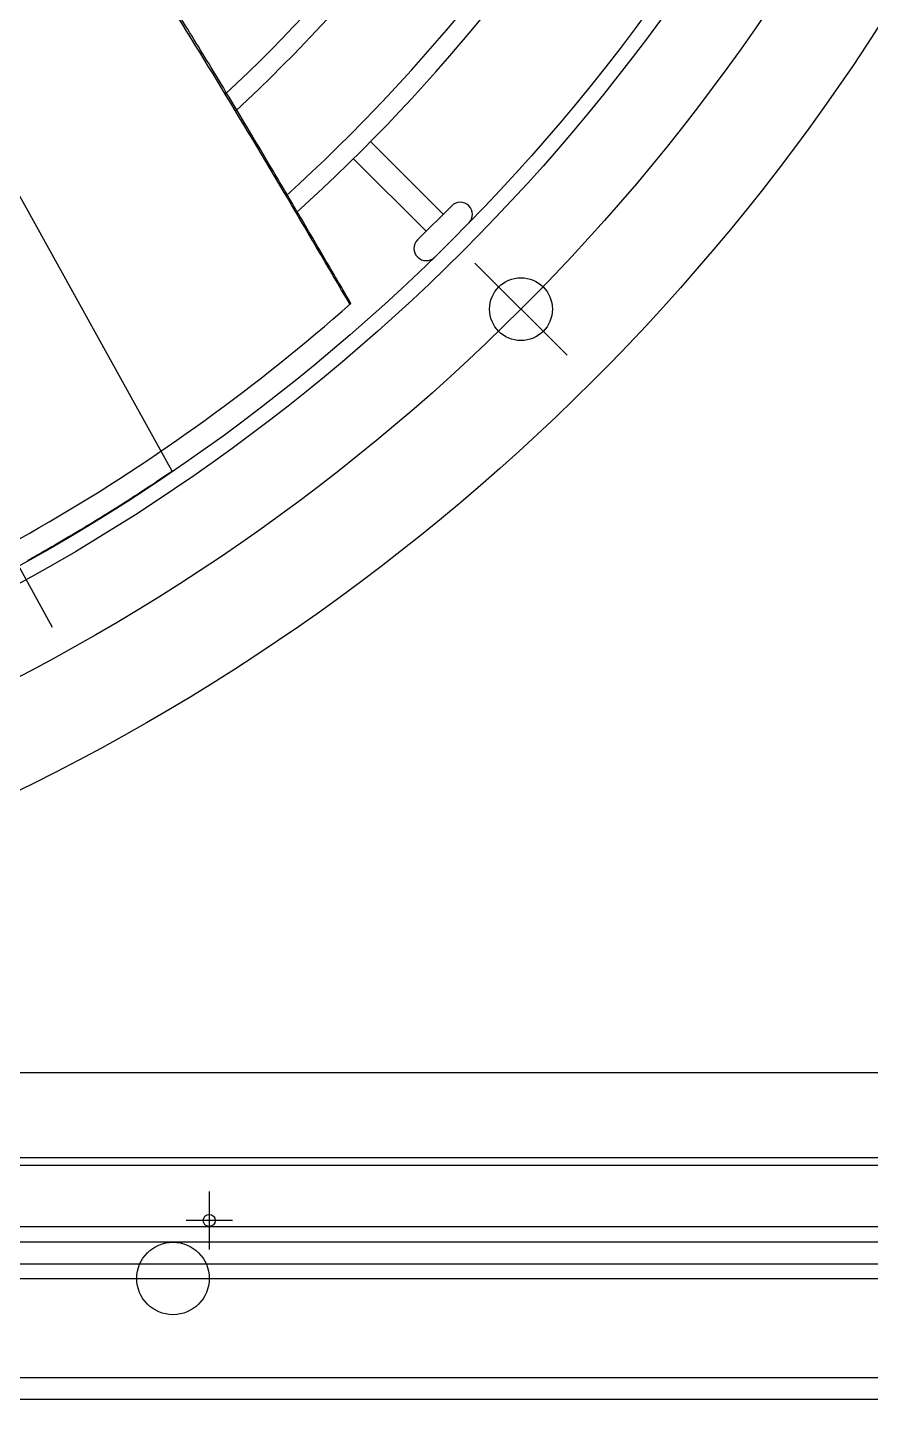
# Model space of a CAD drawing. Header units: millimetres. Extents: x 89450 to 753248, y -530175 to 1209785.
# Drawn here: x 398582.6 to 398756.9, y -106066.2 to -105780.2 of the extents above; entities that cross this region are included whole.
import ezdxf

# ---------------------------------------------------------------- set-up
doc = ezdxf.new("R2010")
doc.units = ezdxf.units.MM
doc.header["$LTSCALE"] = 150
doc.linetypes.add('CENTER', pattern=[50.8, 31.75, -6.35, 6.35, -6.35])
doc.linetypes.add('DIVIDEX2', pattern=[63.5, 25.4, -12.7, 0, -12.7, 0, -12.7])
doc.layers.add('------00 Load Bank', color=3, linetype='Continuous')

# ---------------------------------------------------------------- blocks, each defined once
blk = doc.blocks.new('A$Cd768ecee')
at = {"color": 0}
for p, q in [((103.2, 103.2), (1076.8, 103.2)), ((100, 100), (1080, 100))]:
    blk.add_line(p, q, dxfattribs=at)
blk = doc.blocks.new('A$Ca2785acc')
at = {"color": 0}
for p, q in [((985, 1002), (0, 1002)), ((260, 987), (260, 999)), ((983.4, 981.6), (1.6, 981.6)), ((985, 980), (0, 980))]:
    blk.add_line(p, q, dxfattribs=at)
at = {"color": 0, "linetype": 'CENTER'}
blk.add_line((255.2, 993), (264.8, 993), dxfattribs=at)
at = {"color": 0}
blk.add_circle((260, 993), 1.25, dxfattribs=at)
blk = doc.blocks.new('A$C02650c35')
at = {"color": 0}
for p, q in [((1040.5, 24.5), (1040.5, 1060.5)), ((1045, 24.5), (1045, 1060.5)), ((1045, 30), (1045, 1055)), ((799.85, 823.38), (784.83, 808.37)), ((803.38, 819.85), (788.37, 804.83))]:
    blk.add_line(p, q, dxfattribs=at)
at = {"color": 0, "linetype": 'CENTER'}
for p, q in [((1020, 45), (1020, 1040)), ((809.94, 829.94), (829.03, 849.03))]:
    blk.add_line(p, q, dxfattribs=at)
at = {"color": 0, "linetype": 'Continuous'}
for p, q in [((798.08, 828.69), (798.11, 828.71)), ((805.15, 818.08), (798.08, 825.15)), ((808.71, 818.11), (808.69, 818.08))]:
    blk.add_line(p, q, dxfattribs=at)
at = {"color": 0, "linetype": 'Continuous', "lineweight": 25}
for p, q in [((852.99, 767.31), (650.52, 655.07)), ((871.44, 737.43), (871.42, 737.48))]:
    blk.add_line(p, q, dxfattribs=at)
at = {"color": 0, "linetype": 'DIVIDEX2', "ltscale": 0.5}
blk.add_line((885.33, 742.6), (659.2, 617.89), dxfattribs=at)
at = {"color": 0}
for centre, radius in [((522.5, 542.5), 441), ((522.5, 542.5), 403), ((522.5, 542.5), 399.8), ((819.48, 839.48), 6.5), ((819.48, 839.48), 6.5), ((1020, 767.5), 7.5)]:
    blk.add_circle(centre, radius, dxfattribs=at)
at = {"color": 0, "linetype": 'CENTER'}
blk.add_circle((522.5, 542.5), 420, dxfattribs=at)
blk.add_circle((522.5, 542.5), 420, dxfattribs=at)
at = {"color": 0}
for radius, start, end in [(373.5, 42.1171, 78.6292), (369.5, 42.2436, 78.5201), (349.5, 42.9044, 77.9495), (345.5, 43.0419, 77.8319), (395, 19.1258, 41.5122)]:
    blk.add_arc((522.5, 542.5), radius, start, end, dxfattribs=at)
at = {"color": 0, "linetype": 'Continuous'}
for centre, start, end in [((799.85, 826.92), 135, 225), ((799.88, 826.95), 45.7211, 135), ((806.95, 819.88), 315, 44.2789), ((806.92, 819.85), 225, 315)]:
    blk.add_arc(centre, 2.5, start, end, dxfattribs=at)
at = {"color": 0, "linetype": 'Continuous', "lineweight": 25}
for points, knots in [([(818.28, 804.3), (815.39, 802.6), (809.22, 799), (800.15, 793.68), (791.45, 788.55), (783.85, 784.04), (777.37, 780.16), (769.58, 775.46), (760.06, 769.63), (747.64, 761.86), (734.39, 753.31), (720.42, 743.91), (706.09, 733.81), (691.23, 722.8), (678.95, 713.32), (669.63, 705.96), (663.64, 701.18), (658.2, 696.79), (653.6, 693.06), (649.52, 689.73), (645.5, 686.44), (641, 682.74), (635.9, 678.54), (630.35, 673.95), (624.56, 669.16), (619.21, 664.74), (615.82, 661.93), (614.38, 660.74)], [0.004054, 0.004054, 0.004054, 0.004054, 0.044055, 0.0892389, 0.1294144, 0.1645669, 0.1946506, 0.2196261, 0.2731864, 0.3280385, 0.3947317, 0.4616638, 0.5294155, 0.6044734, 0.683072, 0.7151603, 0.7467466, 0.7747501, 0.7989803, 0.8176563, 0.837837, 0.8611081, 0.8874794, 0.916906, 0.9473172, 0.9775846, 1, 1, 1, 1]), ([(818.46, 804.1), (810.63, 799.51), (794.69, 790.16), (770.79, 775.85), (746.91, 760.95), (723.47, 745.46), (700.78, 729.22), (678.82, 712.32), (657.39, 694.99), (636.21, 677.33), (622.16, 665.47), (615.12, 659.54)], [0.0040453, 0.0040453, 0.0040453, 0.0040453, 0.1120904, 0.224186, 0.3362006, 0.4480891, 0.5598872, 0.6697434, 0.7797254, 0.8898282, 1, 1, 1, 1]), ([(871.42, 737.48), (870.94, 738.34), (869.97, 740.05), (868.43, 742.73), (866.83, 745.48), (865.14, 748.31), (863.21, 751.5), (861, 755.06), (858.48, 759.03), (855.82, 763.1), (853.93, 765.9), (852.99, 767.31)], [0, 0, 0, 0, 0.098219, 0.196459, 0.294698, 0.393098, 0.491499, 0.618442, 0.745384, 0.872692, 1, 1, 1, 1])]:
    blk.add_open_spline(points, degree=3, knots=knots, dxfattribs=at)

msp = doc.modelspace()

# ---------------------------------------------------------------- linework, layer by layer
at = {"layer": '------00 Load Bank', "color": 161, "ltscale": 2, "elevation": 0}
msp.add_lwpolyline([(398892.66, -106528.73), (398892.66, -105996.43), (397882.66, -105996.43), (397882.66, -106528.73)], close=True, dxfattribs=at)

# ---------------------------------------------------------------- block references
at = {"layer": '------00 Load Bank', "color": 161, "xscale": -1}
msp.add_blockref('A$Cd768ecee', (398977.66, -106131.43), dxfattribs=at)
at = {"layer": '------00 Load Bank', "color": 161}
for name, p, rotation in [('A$C02650c35', (397845.16, -105018.93), 270), ('A$Ca2785acc', (398880.16, -105033.93), 180), ('A$Ca2785acc', (398880.16, -105033.93), 180)]:
    msp.add_blockref(name, p, dxfattribs=dict(at, rotation=rotation))

doc.saveas('drawing.dxf')
